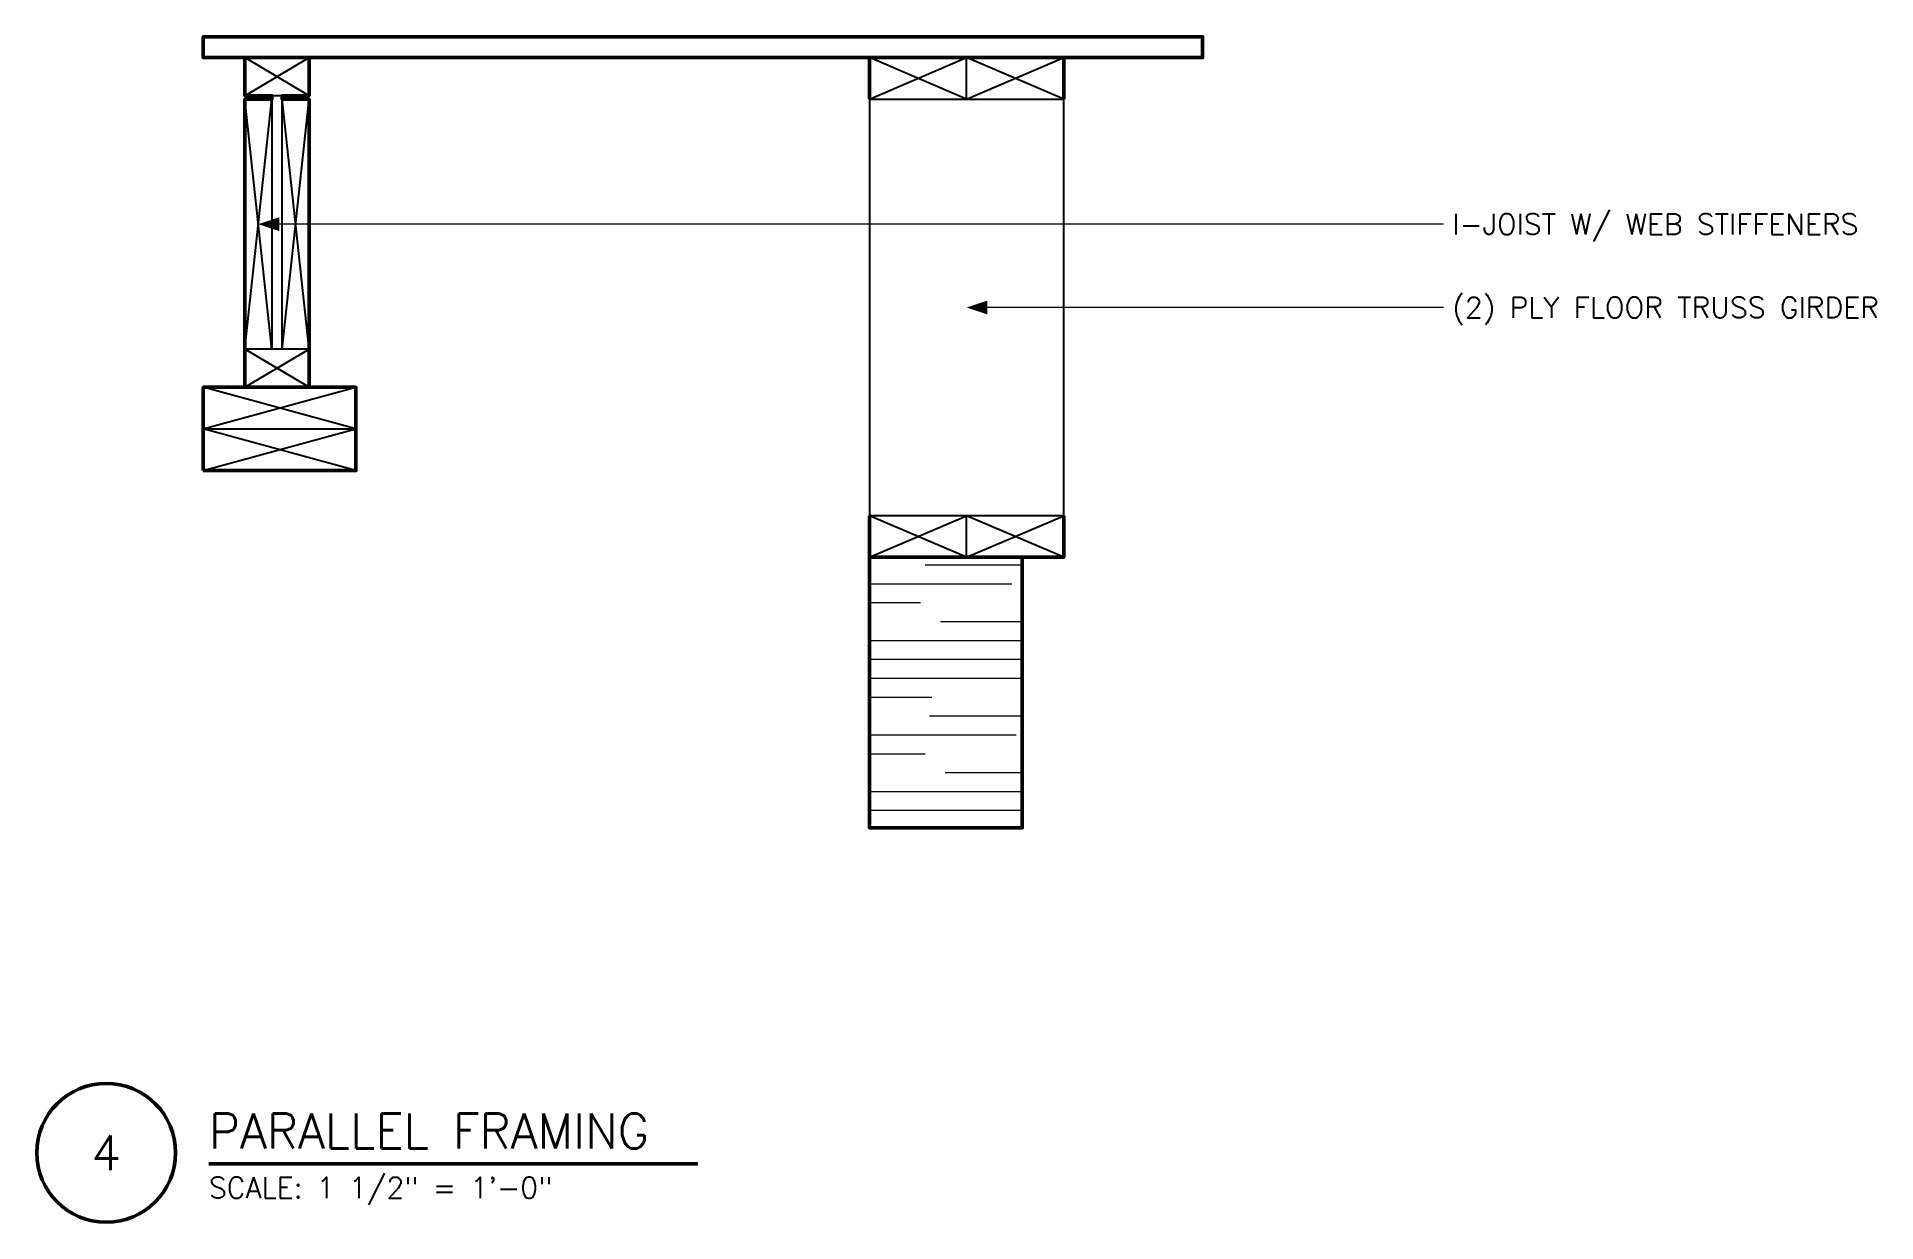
# Model space of a CAD drawing. Header units: inches. Extents: x -6 to 60.3, y -27.1 to 15.6.
import ezdxf
from ezdxf.enums import TextEntityAlignment as Align

# ---------------------------------------------------------------- set-up
doc = ezdxf.new("R2010")
doc.units = ezdxf.units.IN
doc.header["$MEASUREMENT"] = 0
for name, color, linetype, lineweight in [('S-ANNO-NOTE', 7, 'CONTINUOUS', 18), ('S-ANNO-TTLB', 7, 'CONTINUOUS', 50), ('S-DETL-BYND', 7, 'CONTINUOUS', 25), ('S-DETL-CUT', 7, 'CONTINUOUS', 50), ('S-DETL-PATT', 7, 'CONTINUOUS', 9)]:
    doc.layers.add(name, color=color, linetype=linetype, lineweight=lineweight)
doc.styles.add('KERF', font='romans.shx')

msp = doc.modelspace()

# ---------------------------------------------------------------- hatches: boundary and pattern name
at = {"layer": 'S-ANNO-NOTE', "lineweight": 50}
for points in [[(1.984375, 8.875), (2.734375, 8.625), (2.734375, 9.125)], [(27.5, 5.875), (28.25, 5.625), (28.25, 6.125)]]:
    msp.add_hatch(color=256, dxfattribs=at).paths.add_polyline_path(points)
at = {"layer": 'S-DETL-PATT', "lineweight": 9}
h = msp.add_hatch(dxfattribs=at)
h.set_pattern_fill('KERF-GRAIN', color=256, angle=90, style=0)
h.set_pattern_definition([(0, (0, 0), (3.28, 0.68), [12.8, -3.2, 6.4, -4])])
h.paths.add_polyline_path([(24, -12.875), (29.5, -12.875), (29.5, -3.125), (24, -3.125)])

# ---------------------------------------------------------------- linework, layer by layer
at = {"layer": 'S-ANNO-NOTE', "lineweight": 18}
for points in [[(44.68, 8.875), (43.68, 8.875), (2.734375, 8.875)], [(44.68, 5.875), (43.68, 5.875), (28.25, 5.875)]]:
    msp.add_lwpolyline(points, dxfattribs=at)
at = {"layer": 'S-ANNO-TTLB', "lineweight": 50}
msp.add_lwpolyline([(-6, -24.575, 1), (-1, -24.575, 1)], format="xyb", close=True, dxfattribs=at)
msp.add_lwpolyline([(0.2, -24.975), (17.819048, -24.975)], dxfattribs=at)
at = {"layer": 'S-DETL-BYND', "lineweight": 25}
for points in [[(1.5, 13.5), (3.8125, 14.875)], [(3.8125, 13.5), (1.5, 14.875)], [(24, 13.375), (31, 13.375), (27.5, 14.875)], [(24, 13.375), (27.5, 14.875)], [(27.5, 13.375), (24, 14.875)], [(27.5, 13.375), (31, 14.875)], [(27.5, 13.375), (27.5, 14.875)], [(3.8125, 3), (1.5, 4.375), (2.46875, 13.375), (2.46875, 4.375), (1.5, 4.375)], [(2.84375, 4.375), (2.46875, 4.375), (1.5, 13.375)], [(1.5, 3), (3.8125, 4.375), (2.84375, 13.375)], [(2.84375, 13.5), (2.46875, 13.5)], [(3.8125, 4.375), (2.84375, 4.375), (3.8125, 13.375)], [(2.84375, 4.375), (2.84375, 13.375)], [(24, 13.375), (24, -1.625)], [(27.5, -3.125), (31, -1.625), (31, 13.375)], [(0, 0), (5.5, 1.5), (0, 3)], [(5.5, 0), (0, 1.5), (5.5, 3)], [(0, 1.5), (5.5, 1.5)], [(31, -1.625), (24, -1.625)], [(24, -3.125), (27.5, -1.625)], [(27.5, -3.125), (24, -1.625)], [(31, -3.125), (27.5, -1.625)], [(27.5, -3.125), (27.5, -1.625)]]:
    msp.add_lwpolyline(points, dxfattribs=at)
at = {"layer": 'S-DETL-CUT', "lineweight": 50}
for points in [[(31, 14.875), (36, 14.875), (36, 15.625), (0, 15.625), (0, 14.875), (1.5, 14.875)], [(3.8125, 3), (3.8125, 4.375), (3.8125, 13.375), (2.84375, 13.375), (2.84375, 13.5), (3.8125, 13.5), (3.8125, 14.875), (1.5, 14.875), (1.5, 13.5), (2.46875, 13.5), (2.46875, 13.375), (1.5, 13.375), (1.5, 4.375), (1.5, 3)], [(3.8125, 14.875), (24, 14.875)], [(31, 13.375), (31, 14.875), (24, 14.875), (24, 13.375)], [(24, -1.625), (24, -3.125), (31, -3.125), (31, -1.625)], [(24, -3.125), (24, -12.875), (29.5, -12.875), (29.5, -3.125)]]:
    msp.add_lwpolyline(points, dxfattribs=at)
msp.add_lwpolyline([(0, 0), (5.5, 0), (5.5, 3), (0, 3)], close=True, dxfattribs=at)

# ---------------------------------------------------------------- texts
at = {"layer": 'S-ANNO-NOTE', "lineweight": 18, "style": 'KERF'}
for s, p in [('I-JOIST W/ WEB STIFFENERS', (45, 8.5)), ('(2) PLY FLOOR TRUSS GIRDER', (45, 5.5))]:
    msp.add_text(s, height=0.75, dxfattribs=at).set_placement(p)
at = {"layer": 'S-ANNO-TTLB', "lineweight": 50, "style": 'KERF'}
msp.add_text('PARALLEL FRAMING', height=1.25, dxfattribs=at).set_placement((0.2, -24.415))
msp.add_text('4', height=1.25, dxfattribs=at).set_placement((-3.5, -24.575), align=Align.MIDDLE_CENTER)
at = {"layer": 'S-ANNO-TTLB', "lineweight": 18, "style": 'KERF'}
msp.add_text('SCALE: 1 1/2" = 1\'-0"', height=0.75, dxfattribs=at).set_placement((0.2, -26.205))

doc.saveas('drawing.dxf')
